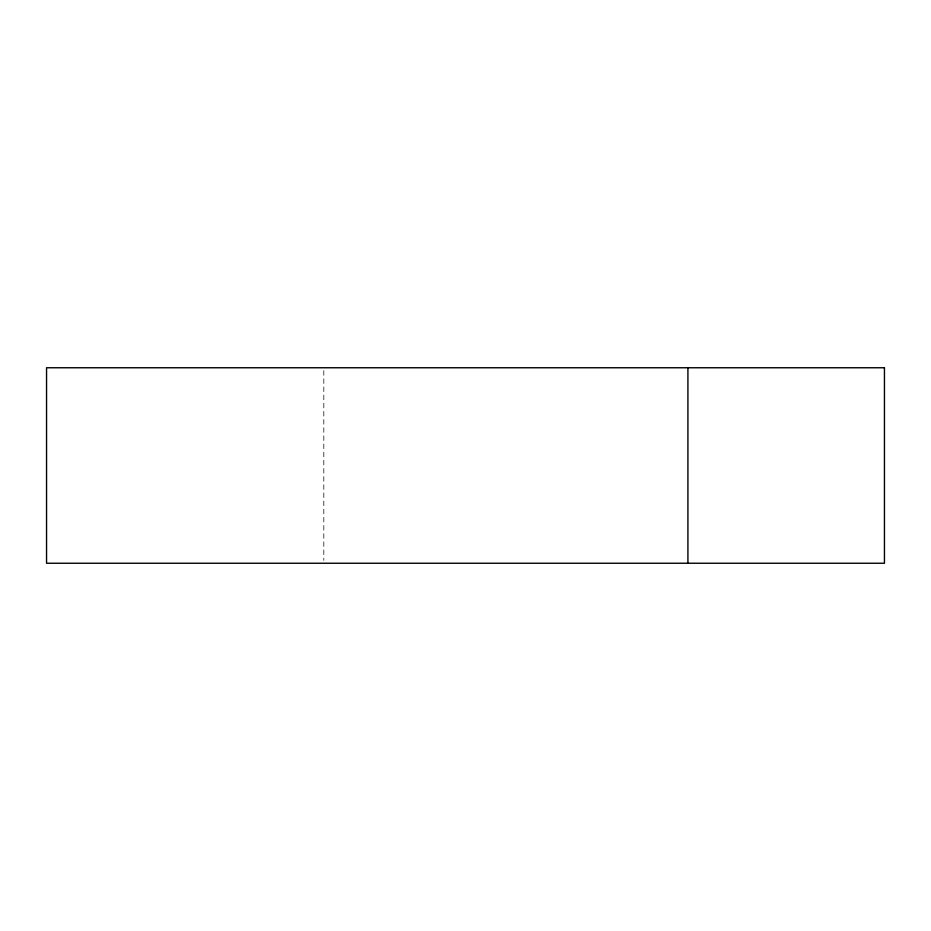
<?xml version="1.0" encoding="UTF-8"?>
<svg xmlns="http://www.w3.org/2000/svg" width="931" height="931" viewBox="0 0 931 931"><rect width="100%" height="100%" fill="white"/><g stroke="black" fill="none" stroke-linecap="round" stroke-linejoin="round"><path stroke-width="0.7" stroke-dasharray="4.66 3.49" d="M323.813 370.654L323.813 560.346"/><path stroke-width="1.4" d="M687.916 367.757L687.916 563.243M884.45 367.757L46.55 367.757L46.55 563.243L884.45 563.243L884.45 367.757"/></g></svg>
